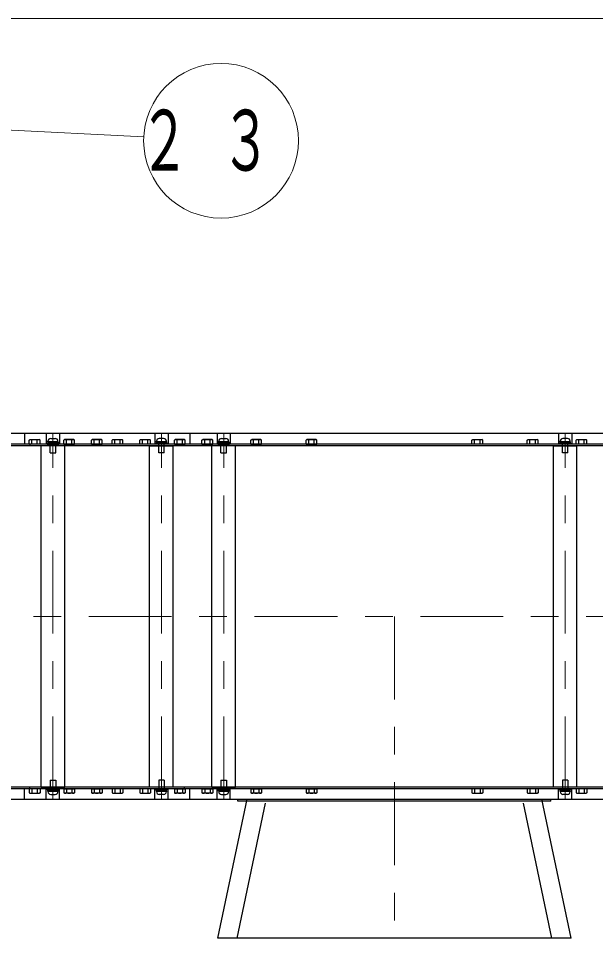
# Model space of a CAD drawing. Units: millimetres on the paper, scale 1:50. Extents: x -385 to 840, y 0 to 267.
# Drawn here: x -235.29 to -214.41, y 171.47 to 204.78 of the extents above; entities that cross this region are included whole.
import ezdxf

# ---------------------------------------------------------------- set-up
doc = ezdxf.new("R2010")
doc.units = ezdxf.units.MM
doc.linetypes.add('USER2', pattern=[6, 3, -1, 1, -1])
doc.layers.add('1_50', color=7, linetype='Continuous', lineweight=25)
doc.styles.add('ＭＳ ゴシック', font='')
doc.styles.get('ＭＳ ゴシック').set_extended_font_data('MS Gothic')

msp = doc.modelspace()

# ---------------------------------------------------------------- linework, layer by layer
at = {"layer": '1_50', "lineweight": 13}
for p, q in [((-237.26, 204.777), (-150.313, 204.777)), ((-238.783, 200.902), (-230.754, 200.492))]:
    msp.add_line(p, q, dxfattribs=at)
at = {"layer": '1_50', "color": 131}
for p, q in [((-229.084, 189.753), (-255.856, 189.753)), ((-235.072, 189.753), (-235.072, 189.373)), ((-208.299, 189.753), (-235.072, 189.753)), ((-234.281, 189.753), (-234.281, 189.373)), ((-233.801, 189.753), (-233.801, 189.373)), ((-230.355, 189.753), (-230.355, 189.373)), ((-229.875, 189.753), (-229.875, 189.373)), ((-229.084, 189.753), (-229.084, 189.373)), ((-228.103, 189.753), (-228.103, 189.373)), ((-227.623, 189.753), (-227.623, 189.373)), ((-215.748, 189.753), (-215.748, 189.373)), ((-215.268, 189.753), (-215.268, 189.373)), ((-229.084, 189.373), (-255.856, 189.373)), ((-208.299, 189.373), (-235.072, 189.373)), ((-229.084, 176.893), (-255.856, 176.893)), ((-235.072, 176.513), (-235.072, 176.893)), ((-208.299, 176.893), (-235.072, 176.893)), ((-234.281, 176.513), (-234.281, 176.893)), ((-233.801, 176.513), (-233.801, 176.893)), ((-230.355, 176.513), (-230.355, 176.893)), ((-229.875, 176.513), (-229.875, 176.893)), ((-229.084, 176.513), (-229.084, 176.893)), ((-228.103, 176.513), (-228.103, 176.893)), ((-227.623, 176.513), (-227.623, 176.893)), ((-215.748, 176.513), (-215.748, 176.893)), ((-215.268, 176.513), (-215.268, 176.893)), ((-229.084, 176.513), (-255.856, 176.513)), ((-208.299, 176.513), (-235.072, 176.513))]:
    msp.add_line(p, q, dxfattribs=at)
at = {"layer": '1_50'}
for p, q in [((-234.9, 189.515), (-234.869, 189.533)), ((-234.9, 189.373), (-234.9, 189.515)), ((-234.869, 189.533), (-234.539, 189.533)), ((-234.802, 189.373), (-234.802, 189.515)), ((-234.605, 189.373), (-234.605, 189.515)), ((-234.507, 189.515), (-234.539, 189.533)), ((-234.507, 189.373), (-234.507, 189.515)), ((-233.648, 189.515), (-233.617, 189.533)), ((-233.648, 189.373), (-233.648, 189.515)), ((-233.287, 189.533), (-233.617, 189.533)), ((-233.55, 189.373), (-233.55, 189.515)), ((-233.354, 189.373), (-233.354, 189.515)), ((-233.256, 189.515), (-233.287, 189.533)), ((-233.256, 189.373), (-233.256, 189.515)), ((-232.648, 189.515), (-232.617, 189.533)), ((-232.648, 189.373), (-232.648, 189.515)), ((-232.287, 189.533), (-232.617, 189.533)), ((-232.55, 189.373), (-232.55, 189.515)), ((-232.354, 189.373), (-232.354, 189.515)), ((-232.256, 189.515), (-232.287, 189.533)), ((-232.256, 189.373), (-232.256, 189.515)), ((-231.9, 189.515), (-231.869, 189.533)), ((-231.9, 189.373), (-231.9, 189.515)), ((-231.869, 189.533), (-231.539, 189.533)), ((-231.802, 189.373), (-231.802, 189.515)), ((-231.605, 189.373), (-231.605, 189.515)), ((-231.507, 189.515), (-231.539, 189.533)), ((-231.507, 189.373), (-231.507, 189.515)), ((-230.9, 189.515), (-230.869, 189.533)), ((-230.9, 189.373), (-230.9, 189.515)), ((-230.869, 189.533), (-230.539, 189.533)), ((-230.802, 189.373), (-230.802, 189.515)), ((-230.605, 189.373), (-230.605, 189.515)), ((-230.507, 189.515), (-230.539, 189.533)), ((-230.507, 189.373), (-230.507, 189.515)), ((-229.648, 189.515), (-229.617, 189.533)), ((-229.648, 189.373), (-229.648, 189.515)), ((-229.287, 189.533), (-229.617, 189.533)), ((-229.55, 189.373), (-229.55, 189.515)), ((-229.354, 189.373), (-229.354, 189.515)), ((-229.256, 189.515), (-229.287, 189.533)), ((-229.256, 189.373), (-229.256, 189.515)), ((-228.648, 189.515), (-228.617, 189.533)), ((-228.648, 189.373), (-228.648, 189.515)), ((-228.287, 189.533), (-228.617, 189.533)), ((-228.55, 189.373), (-228.55, 189.515)), ((-228.354, 189.373), (-228.354, 189.515)), ((-228.256, 189.515), (-228.287, 189.533)), ((-228.256, 189.373), (-228.256, 189.515)), ((-226.882, 189.515), (-226.85, 189.533)), ((-226.882, 189.373), (-226.882, 189.515)), ((-226.52, 189.533), (-226.85, 189.533)), ((-226.784, 189.373), (-226.784, 189.515)), ((-226.587, 189.373), (-226.587, 189.515)), ((-226.489, 189.515), (-226.52, 189.533)), ((-226.489, 189.373), (-226.489, 189.515)), ((-224.882, 189.515), (-224.85, 189.533)), ((-224.882, 189.373), (-224.882, 189.515)), ((-224.52, 189.533), (-224.85, 189.533)), ((-224.784, 189.373), (-224.784, 189.515)), ((-224.587, 189.373), (-224.587, 189.515)), ((-224.489, 189.515), (-224.52, 189.533)), ((-224.489, 189.373), (-224.489, 189.515)), ((-218.882, 189.515), (-218.85, 189.533)), ((-218.882, 189.373), (-218.882, 189.515)), ((-218.85, 189.533), (-218.52, 189.533)), ((-218.784, 189.373), (-218.784, 189.515)), ((-218.587, 189.373), (-218.587, 189.515)), ((-218.489, 189.515), (-218.52, 189.533)), ((-218.489, 189.373), (-218.489, 189.515)), ((-216.882, 189.515), (-216.85, 189.533)), ((-216.882, 189.373), (-216.882, 189.515)), ((-216.85, 189.533), (-216.52, 189.533)), ((-216.784, 189.373), (-216.784, 189.515)), ((-216.587, 189.373), (-216.587, 189.515)), ((-216.489, 189.515), (-216.52, 189.533)), ((-216.489, 189.373), (-216.489, 189.515)), ((-215.115, 189.515), (-215.084, 189.533)), ((-215.115, 189.373), (-215.115, 189.515)), ((-215.084, 189.533), (-214.754, 189.533)), ((-215.017, 189.373), (-215.017, 189.515)), ((-214.821, 189.373), (-214.821, 189.515)), ((-214.723, 189.515), (-214.754, 189.533)), ((-214.723, 189.373), (-214.723, 189.515)), ((-234.507, 189.373), (-234.9, 189.373)), ((-233.648, 189.373), (-233.256, 189.373)), ((-232.648, 189.373), (-232.256, 189.373)), ((-231.507, 189.373), (-231.9, 189.373)), ((-230.507, 189.373), (-230.9, 189.373)), ((-229.648, 189.373), (-229.256, 189.373)), ((-228.648, 189.373), (-228.256, 189.373)), ((-226.882, 189.373), (-226.489, 189.373)), ((-224.882, 189.373), (-224.489, 189.373)), ((-218.489, 189.373), (-218.882, 189.373)), ((-216.489, 189.373), (-216.882, 189.373)), ((-214.723, 189.373), (-215.115, 189.373)), ((-234.9, 176.893), (-234.9, 176.751)), ((-234.507, 176.893), (-234.9, 176.893)), ((-234.802, 176.893), (-234.802, 176.751)), ((-234.605, 176.893), (-234.605, 176.751)), ((-234.507, 176.893), (-234.507, 176.751)), ((-233.648, 176.893), (-233.648, 176.751)), ((-233.648, 176.893), (-233.256, 176.893)), ((-233.55, 176.893), (-233.55, 176.751)), ((-233.354, 176.893), (-233.354, 176.751)), ((-233.256, 176.893), (-233.256, 176.751)), ((-232.648, 176.893), (-232.648, 176.751)), ((-232.648, 176.893), (-232.256, 176.893)), ((-232.55, 176.893), (-232.55, 176.751)), ((-232.354, 176.893), (-232.354, 176.751)), ((-232.256, 176.893), (-232.256, 176.751)), ((-231.9, 176.893), (-231.9, 176.751)), ((-231.507, 176.893), (-231.9, 176.893)), ((-231.802, 176.893), (-231.802, 176.751)), ((-231.605, 176.893), (-231.605, 176.751)), ((-231.507, 176.893), (-231.507, 176.751)), ((-230.9, 176.893), (-230.9, 176.751)), ((-230.507, 176.893), (-230.9, 176.893)), ((-230.802, 176.893), (-230.802, 176.751)), ((-230.605, 176.893), (-230.605, 176.751)), ((-230.507, 176.893), (-230.507, 176.751)), ((-229.648, 176.893), (-229.648, 176.751)), ((-229.648, 176.893), (-229.256, 176.893)), ((-229.55, 176.893), (-229.55, 176.751)), ((-229.354, 176.893), (-229.354, 176.751)), ((-229.256, 176.893), (-229.256, 176.751)), ((-228.648, 176.893), (-228.648, 176.751)), ((-228.648, 176.893), (-228.256, 176.893)), ((-228.55, 176.893), (-228.55, 176.751)), ((-228.354, 176.893), (-228.354, 176.751)), ((-228.256, 176.893), (-228.256, 176.751)), ((-226.882, 176.893), (-226.882, 176.751)), ((-226.882, 176.893), (-226.489, 176.893)), ((-226.784, 176.893), (-226.784, 176.751)), ((-226.587, 176.893), (-226.587, 176.751)), ((-226.489, 176.893), (-226.489, 176.751)), ((-224.882, 176.893), (-224.882, 176.751)), ((-224.882, 176.893), (-224.489, 176.893)), ((-224.784, 176.893), (-224.784, 176.751)), ((-224.587, 176.893), (-224.587, 176.751)), ((-224.489, 176.893), (-224.489, 176.751)), ((-218.882, 176.893), (-218.882, 176.751)), ((-218.489, 176.893), (-218.882, 176.893)), ((-218.784, 176.893), (-218.784, 176.751)), ((-218.587, 176.893), (-218.587, 176.751)), ((-218.489, 176.893), (-218.489, 176.751)), ((-216.882, 176.893), (-216.882, 176.751)), ((-216.489, 176.893), (-216.882, 176.893)), ((-216.784, 176.893), (-216.784, 176.751)), ((-216.587, 176.893), (-216.587, 176.751)), ((-216.489, 176.893), (-216.489, 176.751)), ((-215.115, 176.893), (-215.115, 176.751)), ((-214.723, 176.893), (-215.115, 176.893)), ((-215.017, 176.893), (-215.017, 176.751)), ((-214.821, 176.893), (-214.821, 176.751)), ((-214.723, 176.893), (-214.723, 176.751)), ((-234.9, 176.751), (-234.869, 176.733)), ((-234.869, 176.733), (-234.539, 176.733)), ((-234.507, 176.751), (-234.539, 176.733)), ((-233.648, 176.751), (-233.617, 176.733)), ((-233.287, 176.733), (-233.617, 176.733)), ((-233.256, 176.751), (-233.287, 176.733)), ((-232.648, 176.751), (-232.617, 176.733)), ((-232.287, 176.733), (-232.617, 176.733)), ((-232.256, 176.751), (-232.287, 176.733)), ((-231.9, 176.751), (-231.869, 176.733)), ((-231.869, 176.733), (-231.539, 176.733)), ((-231.507, 176.751), (-231.539, 176.733)), ((-230.9, 176.751), (-230.869, 176.733)), ((-230.869, 176.733), (-230.539, 176.733)), ((-230.507, 176.751), (-230.539, 176.733)), ((-229.648, 176.751), (-229.617, 176.733)), ((-229.287, 176.733), (-229.617, 176.733)), ((-229.256, 176.751), (-229.287, 176.733)), ((-228.648, 176.751), (-228.617, 176.733)), ((-228.287, 176.733), (-228.617, 176.733)), ((-228.256, 176.751), (-228.287, 176.733)), ((-226.882, 176.751), (-226.85, 176.733)), ((-226.52, 176.733), (-226.85, 176.733)), ((-226.489, 176.751), (-226.52, 176.733)), ((-224.882, 176.751), (-224.85, 176.733)), ((-224.52, 176.733), (-224.85, 176.733)), ((-224.489, 176.751), (-224.52, 176.733)), ((-218.882, 176.751), (-218.85, 176.733)), ((-218.85, 176.733), (-218.52, 176.733)), ((-218.489, 176.751), (-218.52, 176.733)), ((-216.882, 176.751), (-216.85, 176.733)), ((-216.85, 176.733), (-216.52, 176.733)), ((-216.489, 176.751), (-216.52, 176.733)), ((-215.115, 176.751), (-215.084, 176.733)), ((-215.084, 176.733), (-214.754, 176.733)), ((-214.723, 176.751), (-214.754, 176.733))]:
    msp.add_line(p, q, dxfattribs=at)
at = {"layer": '1_50', "color": 4}
for p, q in [((-234.121, 189.573), (-233.961, 189.573)), ((-230.035, 189.573), (-230.195, 189.573)), ((-227.943, 189.573), (-227.783, 189.573)), ((-215.428, 189.573), (-215.588, 189.573)), ((-229.284, 189.373), (-255.656, 189.373)), ((-229.284, 189.309), (-255.656, 189.309)), ((-234.872, 189.373), (-234.872, 189.309)), ((-208.499, 189.373), (-234.872, 189.373)), ((-208.499, 189.309), (-234.872, 189.309)), ((-233.614, 189.309), (-234.468, 189.309)), ((-234.468, 176.957), (-234.468, 189.309)), ((-234.251, 189.403), (-233.831, 189.403)), ((-234.251, 189.373), (-234.251, 189.403)), ((-234.251, 189.373), (-233.831, 189.373)), ((-233.857, 189.453), (-234.225, 189.453)), ((-234.225, 189.453), (-234.225, 189.403)), ((-233.857, 189.403), (-234.225, 189.403)), ((-234.221, 189.453), (-234.221, 189.473)), ((-234.221, 189.453), (-233.861, 189.453)), ((-234.141, 189.053), (-234.141, 189.453)), ((-234.054, 189.453), (-234.041, 189.403)), ((-234.041, 189.453), (-234.027, 189.403)), ((-233.941, 189.053), (-233.941, 189.453)), ((-233.861, 189.453), (-233.861, 189.473)), ((-233.857, 189.453), (-233.857, 189.403)), ((-233.831, 189.403), (-233.831, 189.373)), ((-233.614, 176.957), (-233.614, 189.309)), ((-230.542, 189.309), (-229.688, 189.309)), ((-230.542, 176.957), (-230.542, 189.309)), ((-229.905, 189.403), (-230.325, 189.403)), ((-230.325, 189.403), (-230.325, 189.373)), ((-229.905, 189.373), (-230.325, 189.373)), ((-230.299, 189.453), (-229.931, 189.453)), ((-230.299, 189.453), (-230.299, 189.403)), ((-230.299, 189.403), (-229.931, 189.403)), ((-230.295, 189.453), (-230.295, 189.473)), ((-229.935, 189.453), (-230.295, 189.453)), ((-230.215, 189.053), (-230.215, 189.453)), ((-230.115, 189.453), (-230.128, 189.403)), ((-230.101, 189.453), (-230.115, 189.403)), ((-230.015, 189.053), (-230.015, 189.453)), ((-229.935, 189.453), (-229.935, 189.473)), ((-229.931, 189.453), (-229.931, 189.403)), ((-229.905, 189.373), (-229.905, 189.403)), ((-229.688, 176.957), (-229.688, 189.309)), ((-229.284, 189.373), (-229.284, 189.309)), ((-227.436, 189.309), (-228.29, 189.309)), ((-228.29, 176.957), (-228.29, 189.309)), ((-228.073, 189.403), (-227.653, 189.403)), ((-228.073, 189.373), (-228.073, 189.403)), ((-228.073, 189.373), (-227.653, 189.373)), ((-227.679, 189.453), (-228.047, 189.453)), ((-228.047, 189.453), (-228.047, 189.403)), ((-227.679, 189.403), (-228.047, 189.403)), ((-228.043, 189.453), (-228.043, 189.473)), ((-228.043, 189.453), (-227.683, 189.453)), ((-227.963, 189.053), (-227.963, 189.453)), ((-227.876, 189.453), (-227.863, 189.403)), ((-227.863, 189.453), (-227.85, 189.403)), ((-227.763, 189.053), (-227.763, 189.453)), ((-227.683, 189.453), (-227.683, 189.473)), ((-227.679, 189.453), (-227.679, 189.403)), ((-227.653, 189.403), (-227.653, 189.373)), ((-227.436, 176.957), (-227.436, 189.309)), ((-215.935, 189.309), (-215.081, 189.309)), ((-215.935, 176.957), (-215.935, 189.309)), ((-215.298, 189.403), (-215.718, 189.403)), ((-215.718, 189.403), (-215.718, 189.373)), ((-215.298, 189.373), (-215.718, 189.373)), ((-215.692, 189.453), (-215.324, 189.453)), ((-215.692, 189.453), (-215.692, 189.403)), ((-215.692, 189.403), (-215.324, 189.403)), ((-215.688, 189.453), (-215.688, 189.473)), ((-215.328, 189.453), (-215.688, 189.453)), ((-215.608, 189.053), (-215.608, 189.453)), ((-215.508, 189.453), (-215.521, 189.403)), ((-215.494, 189.453), (-215.508, 189.403)), ((-215.408, 189.053), (-215.408, 189.453)), ((-215.328, 189.453), (-215.328, 189.473)), ((-215.324, 189.453), (-215.324, 189.403)), ((-215.298, 189.373), (-215.298, 189.403)), ((-215.081, 176.957), (-215.081, 189.309)), ((-234.141, 189.053), (-233.941, 189.053)), ((-230.015, 189.053), (-230.215, 189.053)), ((-227.963, 189.053), (-227.763, 189.053)), ((-215.408, 189.053), (-215.608, 189.053)), ((-234.141, 177.213), (-233.941, 177.213)), ((-234.141, 177.213), (-234.141, 176.813)), ((-233.941, 177.213), (-233.941, 176.813)), ((-230.015, 177.213), (-230.215, 177.213)), ((-230.215, 177.213), (-230.215, 176.813)), ((-230.015, 177.213), (-230.015, 176.813)), ((-227.963, 177.213), (-227.763, 177.213)), ((-227.963, 177.213), (-227.963, 176.813)), ((-227.763, 177.213), (-227.763, 176.813)), ((-215.408, 177.213), (-215.608, 177.213)), ((-215.608, 177.213), (-215.608, 176.813)), ((-215.408, 177.213), (-215.408, 176.813)), ((-229.284, 176.957), (-255.656, 176.957)), ((-229.284, 176.893), (-255.656, 176.893)), ((-208.499, 176.957), (-234.872, 176.957)), ((-234.872, 176.893), (-234.872, 176.957)), ((-208.499, 176.893), (-234.872, 176.893)), ((-234.468, 176.957), (-233.614, 176.957)), ((-234.251, 176.893), (-233.831, 176.893)), ((-234.251, 176.893), (-234.251, 176.863)), ((-234.251, 176.863), (-233.831, 176.863)), ((-233.857, 176.863), (-234.225, 176.863)), ((-234.225, 176.813), (-234.225, 176.863)), ((-234.054, 176.813), (-234.041, 176.863)), ((-234.041, 176.813), (-234.027, 176.863)), ((-233.857, 176.813), (-233.857, 176.863)), ((-233.831, 176.863), (-233.831, 176.893)), ((-229.688, 176.957), (-230.542, 176.957)), ((-229.905, 176.893), (-230.325, 176.893)), ((-230.325, 176.863), (-230.325, 176.893)), ((-229.905, 176.863), (-230.325, 176.863)), ((-230.299, 176.863), (-229.931, 176.863)), ((-230.299, 176.813), (-230.299, 176.863)), ((-230.115, 176.813), (-230.128, 176.863)), ((-230.101, 176.813), (-230.115, 176.863)), ((-229.931, 176.813), (-229.931, 176.863)), ((-229.905, 176.893), (-229.905, 176.863)), ((-229.284, 176.893), (-229.284, 176.957)), ((-228.29, 176.957), (-227.436, 176.957)), ((-228.073, 176.893), (-227.653, 176.893)), ((-228.073, 176.893), (-228.073, 176.863)), ((-228.073, 176.863), (-227.653, 176.863)), ((-227.679, 176.863), (-228.047, 176.863)), ((-228.047, 176.813), (-228.047, 176.863)), ((-227.876, 176.813), (-227.863, 176.863)), ((-227.863, 176.813), (-227.85, 176.863)), ((-227.679, 176.813), (-227.679, 176.863)), ((-227.653, 176.863), (-227.653, 176.893)), ((-215.081, 176.957), (-215.935, 176.957)), ((-215.298, 176.893), (-215.718, 176.893)), ((-215.718, 176.863), (-215.718, 176.893)), ((-215.298, 176.863), (-215.718, 176.863)), ((-215.692, 176.863), (-215.324, 176.863)), ((-215.692, 176.813), (-215.692, 176.863)), ((-215.508, 176.813), (-215.521, 176.863)), ((-215.494, 176.813), (-215.508, 176.863)), ((-215.324, 176.813), (-215.324, 176.863)), ((-215.298, 176.893), (-215.298, 176.863)), ((-233.857, 176.813), (-234.225, 176.813)), ((-234.221, 176.813), (-233.861, 176.813)), ((-234.221, 176.813), (-234.221, 176.793)), ((-234.121, 176.693), (-233.961, 176.693)), ((-233.861, 176.813), (-233.861, 176.793)), ((-230.299, 176.813), (-229.931, 176.813)), ((-229.935, 176.813), (-230.295, 176.813)), ((-230.295, 176.813), (-230.295, 176.793)), ((-230.035, 176.693), (-230.195, 176.693)), ((-229.935, 176.813), (-229.935, 176.793)), ((-228.075, 171.489), (-227.018, 176.519)), ((-227.679, 176.813), (-228.047, 176.813)), ((-228.043, 176.813), (-227.683, 176.813)), ((-228.043, 176.813), (-228.043, 176.793)), ((-227.943, 176.693), (-227.783, 176.693)), ((-227.683, 176.813), (-227.683, 176.793)), ((-227.345, 176.449), (-227.345, 176.513)), ((-216.025, 176.513), (-227.345, 176.513)), ((-215.296, 171.489), (-216.353, 176.519)), ((-216.025, 176.449), (-216.025, 176.513)), ((-215.692, 176.813), (-215.324, 176.813)), ((-215.328, 176.813), (-215.688, 176.813)), ((-215.688, 176.813), (-215.688, 176.793)), ((-215.428, 176.693), (-215.588, 176.693)), ((-215.328, 176.813), (-215.328, 176.793)), ((-227.38, 171.489), (-226.353, 176.379)), ((-216.025, 176.449), (-227.345, 176.449)), ((-215.991, 171.489), (-217.018, 176.379)), ((-215.296, 171.489), (-228.075, 171.489))]:
    msp.add_line(p, q, dxfattribs=at)
at = {"layer": '1_50', "color": 131, "linetype": 'USER2', "lineweight": 13}
for p, q in [((-234.041, 189.753), (-234.041, 189.373)), ((-230.115, 189.753), (-230.115, 189.373)), ((-227.863, 189.753), (-227.863, 189.373)), ((-215.508, 189.753), (-215.508, 189.373)), ((-234.041, 176.513), (-234.041, 176.893)), ((-230.115, 176.513), (-230.115, 176.893)), ((-227.863, 176.513), (-227.863, 176.893)), ((-215.508, 176.513), (-215.508, 176.893))]:
    msp.add_line(p, q, dxfattribs=at)
at = {"layer": '1_50', "color": 4, "linetype": 'USER2', "lineweight": 13}
for p, q in [((-234.041, 176.513), (-234.041, 189.753)), ((-230.115, 176.513), (-230.115, 189.753)), ((-227.863, 176.513), (-227.863, 189.753)), ((-215.508, 176.513), (-215.508, 189.753)), ((-234.041, 189.373), (-234.041, 189.1)), ((-230.115, 189.373), (-230.115, 189.1)), ((-227.863, 189.373), (-227.863, 189.1)), ((-215.508, 189.373), (-215.508, 189.1)), ((-234.041, 176.893), (-234.041, 177.166)), ((-230.115, 176.893), (-230.115, 177.166)), ((-227.863, 176.893), (-227.863, 177.166)), ((-215.508, 176.893), (-215.508, 177.166))]:
    msp.add_line(p, q, dxfattribs=at)
at = {"layer": '1_50', "linetype": 'USER2', "lineweight": 13}
for p, q in [((-157.746, 183.133), (-320.579, 183.133)), ((-221.685, 183.133), (-221.685, 147.978))]:
    msp.add_line(p, q, dxfattribs=at)
at = {"layer": '1_50', "lineweight": 13}
msp.add_circle((-227.958, 200.35), 2.8, dxfattribs=at)
at = {"layer": '1_50'}
for centre, radius, start, end in [((-234.851, 189.443), 0.0869, 55.6159, 124.3841), ((-234.704, 189.205), 0.325, 72.4121, 107.5879), ((-234.556, 189.443), 0.0869, 55.6159, 124.3841), ((-233.599, 189.443), 0.0869, 55.6159, 124.3841), ((-233.452, 189.205), 0.325, 72.4121, 107.5879), ((-233.305, 189.443), 0.0869, 55.6159, 124.3841), ((-232.599, 189.443), 0.0869, 55.6159, 124.3841), ((-232.452, 189.205), 0.325, 72.4121, 107.5879), ((-232.305, 189.443), 0.0869, 55.6159, 124.3841), ((-231.851, 189.443), 0.0869, 55.6159, 124.3841), ((-231.704, 189.205), 0.325, 72.4121, 107.5879), ((-231.556, 189.443), 0.0869, 55.6159, 124.3841), ((-230.851, 189.443), 0.0869, 55.6159, 124.3841), ((-230.704, 189.205), 0.325, 72.4121, 107.5879), ((-230.556, 189.443), 0.0869, 55.6159, 124.3841), ((-229.599, 189.443), 0.0869, 55.6159, 124.3841), ((-229.452, 189.205), 0.325, 72.4121, 107.5879), ((-229.305, 189.443), 0.0869, 55.6159, 124.3841), ((-228.599, 189.443), 0.0869, 55.6159, 124.3841), ((-228.452, 189.205), 0.325, 72.4121, 107.5879), ((-228.305, 189.443), 0.0869, 55.6159, 124.3841), ((-226.833, 189.443), 0.0869, 55.6159, 124.3841), ((-226.685, 189.205), 0.325, 72.4121, 107.5879), ((-226.538, 189.443), 0.0869, 55.6159, 124.3841), ((-224.833, 189.443), 0.0869, 55.6159, 124.3841), ((-224.685, 189.205), 0.325, 72.4121, 107.5879), ((-224.538, 189.443), 0.0869, 55.6159, 124.3841), ((-218.833, 189.443), 0.0869, 55.6159, 124.3841), ((-218.685, 189.205), 0.325, 72.4121, 107.5879), ((-218.538, 189.443), 0.0869, 55.6159, 124.3841), ((-216.833, 189.443), 0.0869, 55.6159, 124.3841), ((-216.685, 189.205), 0.325, 72.4121, 107.5879), ((-216.538, 189.443), 0.0869, 55.6159, 124.3841), ((-215.066, 189.443), 0.0869, 55.6159, 124.3841), ((-214.919, 189.205), 0.325, 72.4121, 107.5879), ((-214.772, 189.443), 0.0869, 55.6159, 124.3841), ((-234.851, 176.823), 0.0869, 235.6159, 304.3841), ((-234.704, 177.061), 0.325, 252.4121, 287.5879), ((-234.556, 176.823), 0.0869, 235.6159, 304.3841), ((-233.599, 176.823), 0.0869, 235.6159, 304.3841), ((-233.452, 177.061), 0.325, 252.4121, 287.5879), ((-233.305, 176.823), 0.0869, 235.6159, 304.3841), ((-232.599, 176.823), 0.0869, 235.6159, 304.3841), ((-232.452, 177.061), 0.325, 252.4121, 287.5879), ((-232.305, 176.823), 0.0869, 235.6159, 304.3841), ((-231.851, 176.823), 0.0869, 235.6159, 304.3841), ((-231.704, 177.061), 0.325, 252.4121, 287.5879), ((-231.556, 176.823), 0.0869, 235.6159, 304.3841), ((-230.851, 176.823), 0.0869, 235.6159, 304.3841), ((-230.704, 177.061), 0.325, 252.4121, 287.5879), ((-230.556, 176.823), 0.0869, 235.6159, 304.3841), ((-229.599, 176.823), 0.0869, 235.6159, 304.3841), ((-229.452, 177.061), 0.325, 252.4121, 287.5879), ((-229.305, 176.823), 0.0869, 235.6159, 304.3841), ((-228.599, 176.823), 0.0869, 235.6159, 304.3841), ((-228.452, 177.061), 0.325, 252.4121, 287.5879), ((-228.305, 176.823), 0.0869, 235.6159, 304.3841), ((-226.833, 176.823), 0.0869, 235.6159, 304.3841), ((-226.685, 177.061), 0.325, 252.4121, 287.5879), ((-226.538, 176.823), 0.0869, 235.6159, 304.3841), ((-224.833, 176.823), 0.0869, 235.6159, 304.3841), ((-224.685, 177.061), 0.325, 252.4121, 287.5879), ((-224.538, 176.823), 0.0869, 235.6159, 304.3841), ((-218.833, 176.823), 0.0869, 235.6159, 304.3841), ((-218.685, 177.061), 0.325, 252.4121, 287.5879), ((-218.538, 176.823), 0.0869, 235.6159, 304.3841), ((-216.833, 176.823), 0.0869, 235.6159, 304.3841), ((-216.685, 177.061), 0.325, 252.4121, 287.5879), ((-216.538, 176.823), 0.0869, 235.6159, 304.3841), ((-215.066, 176.823), 0.0869, 235.6159, 304.3841), ((-214.919, 177.061), 0.325, 252.4121, 287.5879), ((-214.772, 176.823), 0.0869, 235.6159, 304.3841)]:
    msp.add_arc(centre, radius, start, end, dxfattribs=at)
at = {"layer": '1_50', "color": 4}
for centre, start, end in [((-234.121, 189.473), 90, 180), ((-233.961, 189.473), 0, 90), ((-230.195, 189.473), 90, 180), ((-230.035, 189.473), 0, 90), ((-227.943, 189.473), 90, 180), ((-227.783, 189.473), 0, 90), ((-215.588, 189.473), 90, 180), ((-215.428, 189.473), 0, 90), ((-234.121, 176.793), 180, 270), ((-233.961, 176.793), 270, 0), ((-230.195, 176.793), 180, 270), ((-230.035, 176.793), 270, 0), ((-227.943, 176.793), 180, 270), ((-227.783, 176.793), 270, 0), ((-215.588, 176.793), 180, 270), ((-215.428, 176.793), 270, 0)]:
    msp.add_arc(centre, 0.1, start, end, dxfattribs=at)

# ---------------------------------------------------------------- texts
at = {"layer": '1_50', "insert": (-227.958, 200.35), "char_height": 2.199, "attachment_point": 5, "style": 'ＭＳ ゴシック'}
msp.add_mtext('\\T1.64;\\W0.6;２３', dxfattribs=at)

doc.saveas('drawing.dxf')
